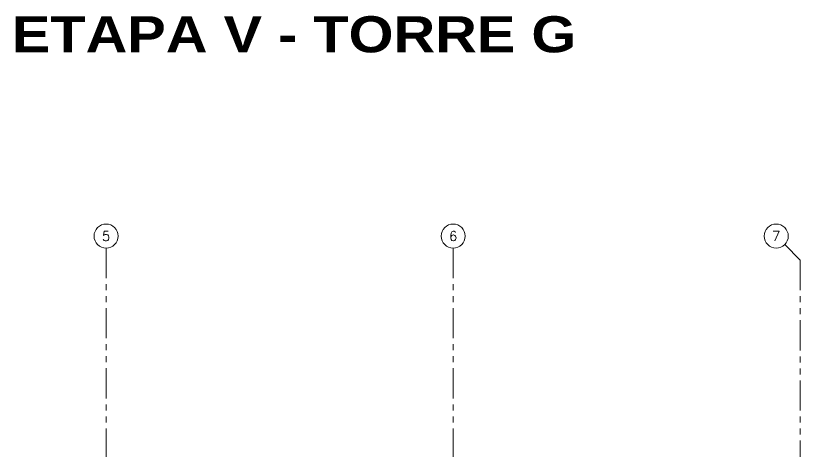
# Model space of a CAD drawing. Header units: millimetres. Extents: x 2085 to 2829, y 1352 to 1631.
# Drawn here: x 2140.36 to 2156.66, y 1540.41 to 1549.46 of the extents above; entities that cross this region are included whole.
import ezdxf
from ezdxf.enums import TextEntityAlignment as Align

# ---------------------------------------------------------------- set-up
doc = ezdxf.new("R2010")
doc.units = ezdxf.units.MM
for name, pattern in [('HIDDEN2', [0.1875, 0.125, -0.0625]), ('PHANTOM', [2.5, 1.25, -0.25, 0.25, -0.25, 0.25, -0.25]), ('PHANTOM2', [1.25, 0.625, -0.125, 0.125, -0.125, 0.125, -0.125])]:
    doc.linetypes.add(name, pattern=pattern)
doc.layers.add('A-EJES', color=251, linetype='PHANTOM', lineweight=9)
doc.layers.add('A-PROYECCIONES', color=251, linetype='HIDDEN2', lineweight=9)
doc.layers.add('A-ETAPAS', color=251, linetype='Continuous', lineweight=9, plot=False)
doc.styles.add('R160-75', font='ariblk.ttf', dxfattribs={"height": 0.6})
doc.styles.add('ROMANS', font='romans.shx', dxfattribs={"width": 0.8})

# ---------------------------------------------------------------- blocks, each defined once
blk = doc.blocks.new('EJES 1P')
at = {"layer": 'A-EJES', "linetype": 'PHANTOM2'}
blk.add_line((40.951, 5.416), (41.274, 5.092), dxfattribs=at)
for points in [[(26.854, 5.345), (26.854, -4.158)], [(34.064, 5.345), (34.064, -4.158)], [(41.274, 5.092), (41.274, -4.158)]]:
    blk.add_lwpolyline(points, dxfattribs=at)
at = {"layer": 'A-EJES', "linetype": 'Continuous'}
for centre in [(26.854, 5.592), (34.064, 5.592), (40.774, 5.592)]:
    blk.add_circle(centre, 0.25, dxfattribs=at)
at = {"layer": 'A-EJES', "linetype": 'Continuous', "style": 'ROMANS'}
for s, p in [('5', (26.854, 5.592)), ('6', (34.064, 5.592)), ('7', (40.774, 5.592))]:
    blk.add_text(s, height=0.2, dxfattribs=at).set_placement(p, align=Align.MIDDLE_CENTER)

msp = doc.modelspace()

# ---------------------------------------------------------------- block references
at = {"layer": 'A-PROYECCIONES'}
msp.add_blockref('EJES 1P', (2115.381, 1539.288), dxfattribs=at)

# ---------------------------------------------------------------- texts
at = {"layer": 'A-ETAPAS', "style": 'R160-75'}
msp.add_text('ETAPA V - TORRE G', height=0.75, dxfattribs=at).set_placement((2146.14, 1548.697), align=Align.CENTER)

doc.saveas('drawing.dxf')
